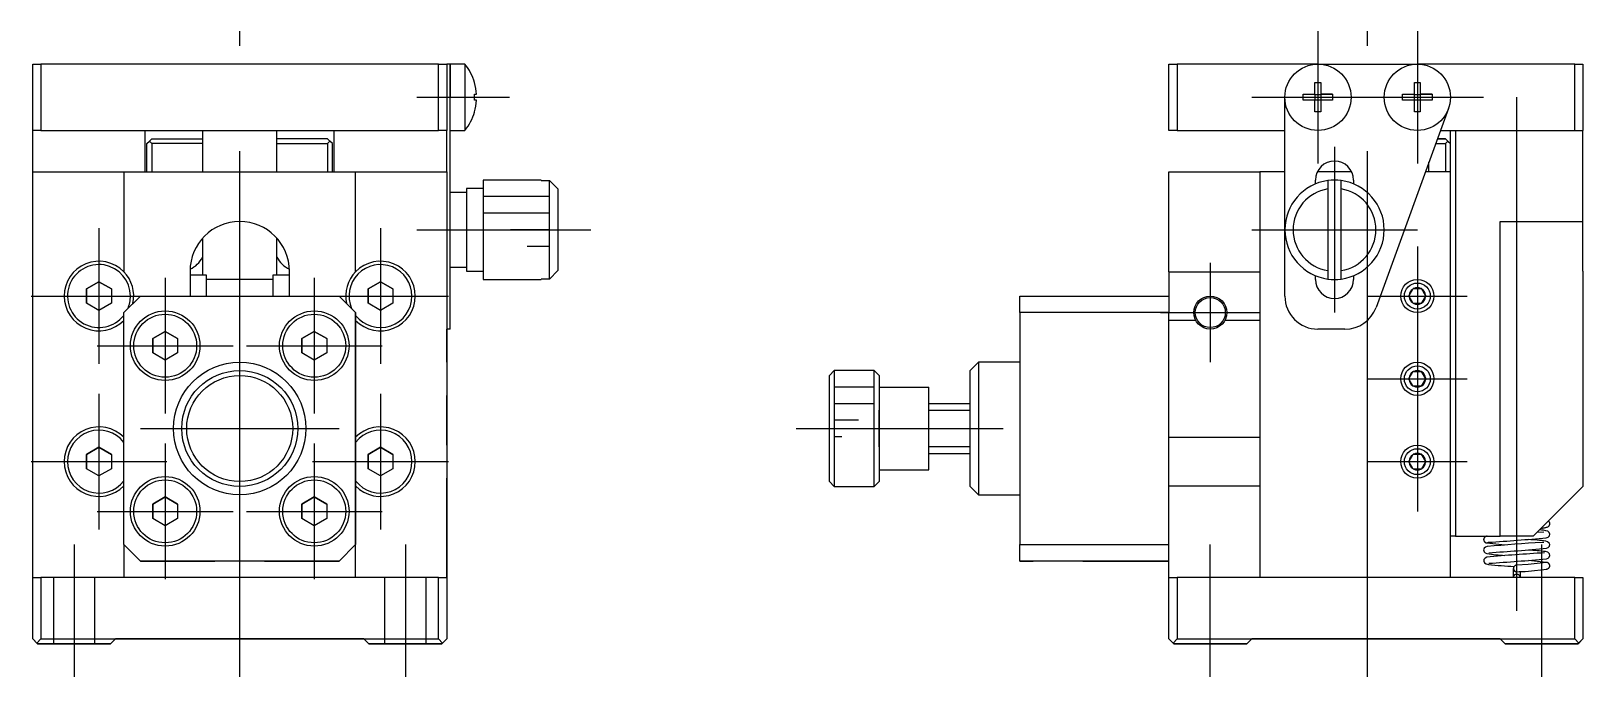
# Model space of a CAD drawing. Extents: x -72 to 149, y -67 to 79.
# Drawn here: x 55.5 to 149.2, y -15 to 24 of the extents above; entities that cross this region are included whole.
import ezdxf

# ---------------------------------------------------------------- set-up
doc = ezdxf.new("R2010")
doc.units = 0
doc.linetypes.add('CENTER', pattern=[50.8, 31.75, -6.35, 6.35, -6.35])
doc.linetypes.add('DASHED', pattern=[19.05, 12.7, -6.35])
doc.layers.get('0').update_dxf_attribs({"linetype": 'CONTINUOUS'})
doc.layers.add('CENTER', color=1, linetype='CENTER')

msp = doc.modelspace()

# ---------------------------------------------------------------- linework, layer by layer
at = {"color": 7, "linetype": 'CONTINUOUS'}
for p, q in [((55.605, 18), (55.605, 22)), ((55.605, 22), (56.105, 22)), ((80.105, 22), (56.105, 22)), ((56.105, 22), (56.105, 18)), ((80.105, 18), (80.105, 22)), ((80.105, 22), (80.605, 22)), ((80.605, 22), (80.605, 18)), ((80.805, 22), (80.605, 22)), ((80.805, 22), (80.805, 20)), ((81.703, 22), (80.805, 22)), ((80.805, 20), (80.805, 22)), ((81.703, 22), (81.703, 18)), ((124.205, 18), (124.205, 22)), ((124.205, 22), (124.705, 22)), ((124.705, 22), (124.705, 18)), ((133.205, 22), (124.705, 22)), ((133.205, 22), (139.205, 22)), ((148.705, 22), (139.205, 22)), ((148.705, 18), (148.705, 22)), ((148.705, 22), (149.205, 22)), ((149.205, 22), (149.205, 18)), ((82.275, 20.886), (82.28, 20.889)), ((133.025, 20.18), (133.025, 20.886)), ((133.025, 20.886), (133.385, 20.886)), ((133.385, 20.886), (133.385, 20.18)), ((139.025, 20.18), (139.025, 20.886)), ((139.025, 20.886), (139.385, 20.886)), ((139.385, 20.886), (139.385, 20.18)), ((80.805, 8), (80.805, 20)), ((82.275, 20.18), (82.395, 20.18)), ((82.275, 19.82), (82.275, 20.18)), ((82.395, 19.82), (82.275, 19.82)), ((131.205, 12), (131.205, 20)), ((132.319, 20.18), (133.025, 20.18)), ((132.319, 19.82), (132.319, 20.18)), ((132.319, 20.18), (133.025, 20.18)), ((133.025, 19.82), (132.319, 19.82)), ((133.035, 20.17), (133.025, 20.18)), ((133.035, 19.83), (133.025, 19.82)), ((133.025, 19.114), (133.025, 19.82)), ((133.035, 20.17), (133.375, 20.17)), ((133.035, 19.83), (133.035, 20.17)), ((133.375, 19.83), (133.035, 19.83)), ((133.375, 20.17), (133.385, 20.18)), ((133.375, 20.17), (133.375, 19.83)), ((133.375, 19.83), (133.385, 19.82)), ((134.091, 20.18), (133.385, 20.18)), ((133.385, 20.18), (134.091, 20.18)), ((134.091, 19.82), (133.385, 19.82)), ((133.385, 19.82), (133.385, 19.114)), ((134.091, 20.18), (134.091, 19.82)), ((138.319, 20.18), (139.025, 20.18)), ((138.319, 19.82), (138.319, 20.18)), ((138.319, 20.18), (139.025, 20.18)), ((139.025, 19.82), (138.319, 19.82)), ((139.035, 20.17), (139.025, 20.18)), ((139.035, 19.83), (139.025, 19.82)), ((139.025, 19.114), (139.025, 19.82)), ((139.035, 20.17), (139.375, 20.17)), ((139.035, 19.83), (139.035, 20.17)), ((139.375, 19.83), (139.035, 19.83)), ((139.375, 20.17), (139.385, 20.18)), ((139.375, 20.17), (139.375, 19.83)), ((139.375, 19.83), (139.385, 19.82)), ((140.091, 20.18), (139.385, 20.18)), ((139.385, 20.18), (140.091, 20.18)), ((140.091, 19.82), (139.385, 19.82)), ((139.385, 19.82), (139.385, 19.114)), ((140.091, 20.18), (140.091, 19.82)), ((82.28, 19.111), (82.275, 19.114)), ((133.385, 19.114), (133.025, 19.114)), ((141.084, 19.316), (136.717, 7.316)), ((139.385, 19.114), (139.025, 19.114)), ((55.605, 15.5), (55.605, 18)), ((56.105, 18), (55.605, 18)), ((56.105, 18), (67.03, 18)), ((62.405, 15.5), (62.405, 18)), ((65.855, 18), (65.855, 15.5)), ((67.03, 18), (69.18, 18)), ((69.18, 18), (80.105, 18)), ((70.355, 15.5), (70.355, 18)), ((73.805, 15.5), (73.805, 18)), ((80.605, 18), (80.105, 18)), ((80.605, 15.5), (80.605, 18)), ((80.805, 18), (81.703, 18)), ((124.705, 18), (124.205, 18)), ((124.705, 18), (131.205, 18)), ((140.605, 18), (141.505, 18)), ((141.205, 15.5), (141.205, 18)), ((141.505, 18), (141.505, -6.5)), ((141.505, 18), (148.705, 18)), ((141.505, 18), (148.705, 18)), ((148.705, 18), (149.205, 18)), ((149.205, 12.5), (149.205, 18)), ((62.505, 17.2), (62.655, 17.35)), ((62.505, 15.5), (62.505, 17.2)), ((62.655, 17.35), (62.805, 17.5)), ((62.805, 17.2), (62.655, 17.35)), ((62.805, 17.5), (65.855, 17.5)), ((65.855, 17.2), (62.805, 17.2)), ((62.805, 17.2), (62.805, 15.5)), ((73.405, 17.5), (70.355, 17.5)), ((70.355, 17.2), (73.405, 17.2)), ((73.555, 17.35), (73.405, 17.5)), ((73.405, 17.2), (73.555, 17.35)), ((73.405, 17.2), (73.405, 15.5)), ((73.705, 17.2), (73.555, 17.35)), ((73.705, 15.5), (73.705, 17.2)), ((140.314, 17.2), (140.905, 17.2)), ((140.423, 17.5), (140.905, 17.5)), ((140.905, 17.5), (140.423, 17.5)), ((140.905, 17.5), (141.055, 17.35)), ((141.055, 17.35), (140.905, 17.2)), ((140.905, 17.2), (140.905, 15.5)), ((141.055, 17.35), (141.205, 17.2)), ((139.904, 15.5), (139.904, 16.073)), ((55.605, -9), (55.605, 15.5)), ((55.605, 15.5), (61.105, 15.5)), ((61.105, 15.5), (75.105, 15.5)), ((61.105, 15.5), (61.105, 9.47)), ((75.105, 9.47), (75.105, 15.5)), ((75.105, 9.47), (75.105, 15.5)), ((75.105, 15.5), (80.605, 15.5)), ((80.605, 15.5), (80.605, -9)), ((82.805, 15), (82.805, 9)), ((86.305, 15), (82.805, 15)), ((86.305, 15), (86.305, 14.973)), ((124.205, 15.5), (129.705, 15.5)), ((124.205, 9.47), (124.205, 15.5)), ((129.705, 15.5), (129.705, -9)), ((131.205, 15.5), (129.705, 15.5)), ((133.055, 14.771), (133.055, 15)), ((135.241, 15.5), (133.169, 15.5)), ((135.355, 15), (135.355, 14.771)), ((141.205, 15.5), (139.695, 15.5)), ((141.205, -9), (141.205, 15.5)), ((141.205, -9), (141.205, 15.5)), ((81.805, 14.25), (80.805, 14.25)), ((82.805, 14.5), (81.805, 14.5)), ((81.805, 14.5), (81.805, 9.5)), ((86.305, 14.973), (86.805, 14.973)), ((86.805, 9.027), (86.805, 14.973)), ((86.805, 14.973), (87.305, 14.468)), ((87.305, 14.468), (87.305, 9.532)), ((133.805, 14.973), (133.805, 14.468)), ((133.805, 14.468), (133.805, 9.532)), ((134.605, 14.468), (134.605, 14.973)), ((134.605, 9.532), (134.605, 14.468)), ((86.805, 14), (82.805, 14)), ((86.805, 13), (82.805, 13)), ((144.205, -6.5), (144.205, 12.5)), ((144.205, 12.5), (149.205, 12.5)), ((149.205, 9.5), (149.205, 12.5)), ((65.855, 11.484), (65.855, 9.25)), ((70.355, 9.25), (70.355, 11.484)), ((86.805, 12), (84.455, 12)), ((131.205, 8), (131.205, 12)), ((86.805, 11), (85.455, 11)), ((65.105, 9.5), (65.105, 8)), ((65.105, 9.5), (65.105, 9.25)), ((71.105, 8), (71.105, 9.5)), ((80.805, 9.75), (81.805, 9.75)), ((81.805, 9.5), (82.805, 9.5)), ((87.305, 9.532), (86.805, 9.027)), ((124.205, 9.47), (129.705, 9.47)), ((124.205, 9.47), (124.205, 7.552)), ((133.805, 9.532), (133.805, 9.027)), ((134.605, 9.027), (134.605, 9.532)), ((149.205, 9.5), (149.205, -3.5)), ((59.605, 8.866), (58.855, 8.433)), ((58.855, 8.433), (59.605, 8.866)), ((58.855, 8.433), (58.855, 7.567)), ((58.855, 7.567), (58.855, 8.433)), ((60.355, 8.433), (59.605, 8.866)), ((59.605, 8.866), (60.355, 8.433)), ((60.355, 8.433), (60.355, 7.567)), ((66.105, 9.25), (65.105, 9.25)), ((66.105, 8), (66.105, 9.25)), ((66.105, 9), (66.105, 9.25)), ((70.105, 9), (66.105, 9)), ((71.105, 9.25), (70.105, 9.25)), ((70.105, 9.25), (70.105, 8)), ((76.605, 8.866), (75.855, 8.433)), ((75.855, 8.433), (76.605, 8.866)), ((75.855, 8.433), (75.855, 7.567)), ((75.855, 7.567), (75.855, 8.433)), ((77.355, 8.433), (76.605, 8.866)), ((76.605, 8.866), (77.355, 8.433)), ((77.355, 8.433), (77.355, 7.567)), ((82.805, 9), (86.305, 9)), ((86.805, 9.027), (86.305, 9.027)), ((86.305, 9.027), (86.305, 9)), ((133.055, 9), (133.055, 9.229)), ((135.355, 9.229), (135.355, 9)), ((138.924, 8.414), (138.945, 8.45)), ((139.465, 8.45), (138.945, 8.45)), ((138.945, 8.45), (138.987, 8.45)), ((138.987, 8.45), (139.423, 8.45)), ((139.423, 8.45), (139.465, 8.45)), ((139.725, 8), (139.465, 8.45)), ((139.465, 8.45), (139.486, 8.414)), ((59.605, 7.134), (58.855, 7.567)), ((60.355, 7.567), (59.605, 7.134)), ((62.105, 8), (61.105, 7)), ((62.105, 8), (74.105, 8)), ((75.105, 7), (74.105, 8)), ((76.605, 7.134), (75.855, 7.567)), ((77.355, 7.567), (76.605, 7.134)), ((80.805, 6), (80.805, 8)), ((115.205, 8), (124.205, 8)), ((115.205, 7), (115.205, 8)), ((124.205, 7.552), (124.205, 7)), ((138.685, 8), (138.706, 8.036)), ((138.706, 7.964), (138.685, 8)), ((138.706, 8.036), (138.924, 8.414)), ((138.924, 7.586), (138.706, 7.964)), ((138.945, 7.55), (138.924, 7.586)), ((138.987, 7.55), (138.945, 7.55)), ((139.423, 7.55), (138.987, 7.55)), ((139.465, 7.55), (139.423, 7.55)), ((139.465, 7.55), (139.725, 8)), ((139.486, 7.586), (139.465, 7.55)), ((139.486, 8.414), (139.704, 8.036)), ((139.704, 7.964), (139.486, 7.586)), ((139.704, 8.036), (139.725, 8)), ((139.725, 8), (139.704, 7.964)), ((61.105, -7), (61.105, 7)), ((75.105, 7), (75.105, -7)), ((75.105, 6.53), (75.105, 7)), ((115.205, 7), (115.205, -7)), ((124.205, 7), (115.205, 7)), ((124.205, 6.53), (124.205, 7)), ((63.605, 5.866), (62.855, 5.433)), ((62.855, 5.433), (63.605, 5.866)), ((64.355, 5.433), (63.605, 5.866)), ((63.605, 5.866), (64.355, 5.433)), ((72.605, 5.866), (71.855, 5.433)), ((71.855, 5.433), (72.605, 5.866)), ((73.355, 5.433), (72.605, 5.866)), ((72.605, 5.866), (73.355, 5.433)), ((75.105, -0.53), (75.105, 6.53)), ((80.605, 4), (80.605, 6)), ((80.805, 6), (80.605, 6)), ((124.205, -0.53), (124.205, 6.53)), ((124.205, -0.53), (124.205, 6.53)), ((125.822, 6.53), (124.205, 6.53)), ((129.705, 6.53), (127.588, 6.53)), ((134.837, 6), (133.205, 6)), ((62.855, 5.433), (62.855, 4.567)), ((62.855, 4.567), (62.855, 5.433)), ((64.355, 5.433), (64.355, 4.567)), ((71.855, 5.433), (71.855, 4.567)), ((71.855, 4.567), (71.855, 5.433)), ((73.355, 5.433), (73.355, 4.567)), ((63.605, 4.134), (62.855, 4.567)), ((64.355, 4.567), (63.605, 4.134)), ((72.605, 4.134), (71.855, 4.567)), ((73.355, 4.567), (72.605, 4.134)), ((112.705, 4), (112.205, 3.5)), ((112.705, 4), (112.705, -4)), ((115.205, 4), (112.705, 4)), ((104.005, 3.5), (103.705, 3.2)), ((103.705, -3.2), (103.705, 3.2)), ((106.405, 3.5), (104.005, 3.5)), ((104.005, 3.5), (104.005, -3.5)), ((106.405, -3.5), (106.405, 3.5)), ((106.705, 3.2), (106.405, 3.5)), ((106.705, 3.2), (106.705, -3.2)), ((106.705, 3.2), (106.705, 1.1)), ((112.205, -3.5), (112.205, 3.5)), ((138.685, 3), (138.706, 3.036)), ((138.706, 2.964), (138.685, 3)), ((138.706, 3.036), (138.924, 3.414)), ((138.924, 2.586), (138.706, 2.964)), ((138.924, 3.414), (138.945, 3.45)), ((139.465, 3.45), (138.945, 3.45)), ((138.945, 3.45), (138.987, 3.45)), ((138.987, 3.45), (139.423, 3.45)), ((139.423, 3.45), (139.465, 3.45)), ((139.725, 3), (139.465, 3.45)), ((139.465, 3.45), (139.486, 3.414)), ((139.465, 2.55), (139.725, 3)), ((139.486, 3.414), (139.704, 3.036)), ((139.704, 2.964), (139.486, 2.586)), ((139.704, 3.036), (139.725, 3)), ((139.725, 3), (139.704, 2.964)), ((80.605, -1), (80.605, 2)), ((106.405, 2.5), (104.005, 2.5)), ((106.705, 2.5), (109.705, 2.5)), ((109.705, -2.5), (109.705, 2.5)), ((138.945, 2.55), (138.924, 2.586)), ((138.987, 2.55), (138.945, 2.55)), ((139.423, 2.55), (138.987, 2.55)), ((139.465, 2.55), (139.423, 2.55)), ((139.486, 2.586), (139.465, 2.55)), ((106.405, 1.5), (104.005, 1.5)), ((106.705, 0), (106.705, 1.1)), ((106.705, 1.1), (106.705, -1.1)), ((112.205, 1.5), (109.705, 1.5)), ((105.455, 0.5), (104.005, 0.5)), ((106.705, -1.1), (106.705, 0)), ((75.105, -3.47), (75.105, -0.53)), ((104.455, -0.5), (104.005, -0.5)), ((124.205, -0.53), (129.705, -0.53)), ((124.205, -3.47), (124.205, -0.53)), ((59.605, -1.134), (58.855, -1.567)), ((58.855, -1.567), (59.605, -1.134)), ((58.855, -1.567), (58.855, -2.433)), ((58.855, -2.433), (58.855, -1.567)), ((60.355, -1.567), (59.605, -1.134)), ((59.605, -1.134), (60.355, -1.567)), ((60.355, -1.567), (60.355, -2.433)), ((76.605, -1.134), (75.855, -1.567)), ((75.855, -1.567), (76.605, -1.134)), ((75.855, -1.567), (75.855, -2.433)), ((75.855, -2.433), (75.855, -1.567)), ((77.355, -1.567), (76.605, -1.134)), ((76.605, -1.134), (77.355, -1.567)), ((77.355, -1.567), (77.355, -2.433)), ((106.705, -1.1), (106.705, -3.2)), ((109.705, -1.5), (112.205, -1.5)), ((138.706, -1.964), (138.924, -1.586)), ((138.924, -1.586), (138.945, -1.55)), ((139.465, -1.55), (138.945, -1.55)), ((138.945, -1.55), (138.987, -1.55)), ((138.987, -1.55), (139.423, -1.55)), ((139.423, -1.55), (139.465, -1.55)), ((139.725, -2), (139.465, -1.55)), ((139.465, -1.55), (139.486, -1.586)), ((139.486, -1.586), (139.704, -1.964)), ((59.605, -2.866), (58.855, -2.433)), ((60.355, -2.433), (59.605, -2.866)), ((76.605, -2.866), (75.855, -2.433)), ((77.355, -2.433), (76.605, -2.866)), ((106.705, -2.5), (109.705, -2.5)), ((138.685, -2), (138.706, -1.964)), ((138.706, -2.036), (138.685, -2)), ((138.924, -2.414), (138.706, -2.036)), ((138.945, -2.45), (138.924, -2.414)), ((138.987, -2.45), (138.945, -2.45)), ((139.423, -2.45), (138.987, -2.45)), ((139.465, -2.45), (139.423, -2.45)), ((139.465, -2.45), (139.725, -2)), ((139.486, -2.414), (139.465, -2.45)), ((139.704, -2.036), (139.486, -2.414)), ((139.704, -1.964), (139.725, -2)), ((139.725, -2), (139.704, -2.036)), ((75.105, -7), (75.105, -3.47)), ((80.605, -9), (80.605, -3)), ((103.705, -3.2), (104.005, -3.5)), ((104.005, -3.5), (106.405, -3.5)), ((106.405, -3.5), (106.705, -3.2)), ((112.205, -3.5), (112.705, -4)), ((129.705, -3.47), (124.205, -3.47)), ((124.205, -7), (124.205, -3.47)), ((124.205, -7), (124.205, -3.47)), ((146.205, -6.5), (149.205, -3.5)), ((63.605, -4.134), (62.855, -4.567)), ((62.855, -4.567), (63.605, -4.134)), ((62.855, -4.567), (62.855, -5.433)), ((62.855, -5.433), (62.855, -4.567)), ((64.355, -4.567), (63.605, -4.134)), ((63.605, -4.134), (64.355, -4.567)), ((64.355, -4.567), (64.355, -5.433)), ((72.605, -4.134), (71.855, -4.567)), ((71.855, -4.567), (72.605, -4.134)), ((71.855, -4.567), (71.855, -5.433)), ((71.855, -5.433), (71.855, -4.567)), ((73.355, -4.567), (72.605, -4.134)), ((72.605, -4.134), (73.355, -4.567)), ((73.355, -4.567), (73.355, -5.433)), ((112.705, -4), (115.205, -4)), ((63.605, -5.866), (62.855, -5.433)), ((64.355, -5.433), (63.605, -5.866)), ((72.605, -5.866), (71.855, -5.433)), ((73.355, -5.433), (72.605, -5.866)), ((147.126, -5.598), (147.115, -5.59)), ((147.136, -5.606), (147.126, -5.598)), ((147.146, -5.615), (147.136, -5.606)), ((147.156, -5.624), (147.146, -5.615)), ((141.505, -6.5), (141.205, -6.5)), ((141.505, -6.5), (144.205, -6.5)), ((143.291, -6.553), (143.283, -6.559)), ((143.299, -6.547), (143.291, -6.553)), ((143.307, -6.541), (143.299, -6.547)), ((143.316, -6.535), (143.307, -6.541)), ((143.325, -6.53), (143.316, -6.535)), ((143.334, -6.526), (143.325, -6.53)), ((143.343, -6.522), (143.334, -6.526)), ((143.352, -6.519), (143.343, -6.522)), ((143.36, -6.516), (143.352, -6.519)), ((143.369, -6.513), (143.36, -6.516)), ((143.378, -6.511), (143.369, -6.513)), ((143.386, -6.509), (143.378, -6.511)), ((143.394, -6.508), (143.386, -6.509)), ((143.401, -6.508), (143.394, -6.508)), ((143.409, -6.507), (143.401, -6.508)), ((143.417, -6.507), (143.409, -6.507)), ((143.425, -6.508), (143.417, -6.507)), ((143.426, -6.5), (143.424, -6.504)), ((146.205, -6.5), (144.205, -6.5)), ((146.841, -6.251), (146.434, -6.271)), ((146.697, -6.128), (146.588, -6.118)), ((146.69, -6.015), (146.753, -6.008)), ((146.814, -6.142), (146.697, -6.128)), ((146.753, -6.008), (146.818, -6)), ((146.96, -6.168), (146.814, -6.142)), ((146.818, -6), (146.878, -5.991)), ((146.878, -5.991), (146.926, -5.983)), ((146.926, -5.983), (146.971, -5.972)), ((147.074, -6.207), (146.96, -6.168)), ((146.971, -5.972), (147.013, -5.96)), ((146.99, -6.601), (147.1, -6.554)), ((147.013, -5.96), (147.051, -5.946)), ((147.051, -5.946), (147.086, -5.929)), ((147.174, -6.284), (147.074, -6.207)), ((147.086, -5.929), (147.118, -5.909)), ((147.1, -6.554), (147.181, -6.477)), ((147.118, -5.909), (147.146, -5.886)), ((147.146, -5.886), (147.158, -5.873)), ((147.165, -5.635), (147.156, -5.624)), ((147.158, -5.873), (147.169, -5.861)), ((147.17, -5.641), (147.165, -5.635)), ((147.169, -5.861), (147.179, -5.847)), ((147.175, -5.648), (147.17, -5.641)), ((147.208, -6.38), (147.174, -6.284)), ((147.18, -5.655), (147.175, -5.648)), ((147.179, -5.847), (147.187, -5.833)), ((147.184, -5.663), (147.18, -5.655)), ((147.181, -6.477), (147.208, -6.38)), ((147.188, -5.67), (147.184, -5.663)), ((147.187, -5.833), (147.191, -5.824)), ((147.192, -5.678), (147.188, -5.67)), ((147.191, -5.824), (147.195, -5.815)), ((147.195, -5.685), (147.192, -5.678)), ((147.198, -5.693), (147.195, -5.685)), ((147.195, -5.815), (147.199, -5.806)), ((147.201, -5.7), (147.198, -5.693)), ((147.199, -5.806), (147.202, -5.797)), ((147.203, -5.708), (147.201, -5.7)), ((147.202, -5.797), (147.204, -5.787)), ((147.205, -5.715), (147.203, -5.708)), ((147.204, -5.787), (147.205, -5.781)), ((147.206, -5.723), (147.205, -5.715)), ((147.205, -5.781), (147.206, -5.775)), ((147.207, -5.731), (147.206, -5.723)), ((147.206, -5.775), (147.207, -5.769)), ((147.208, -5.736), (147.207, -5.731)), ((147.207, -5.769), (147.208, -5.763)), ((147.208, -5.741), (147.208, -5.736)), ((147.208, -5.746), (147.208, -5.741)), ((147.208, -5.751), (147.208, -5.746)), ((147.208, -5.756), (147.208, -5.751)), ((147.208, -5.763), (147.208, -5.756)), ((61.105, -7), (61.105, -9)), ((61.105, -7), (62.105, -8)), ((75.105, -7), (74.105, -8)), ((74.105, -8), (75.105, -7)), ((75.105, -9), (75.105, -7)), ((75.105, -9), (75.105, -7)), ((115.205, -7), (124.205, -7)), ((115.205, -8), (115.205, -7)), ((124.205, -9), (124.205, -7)), ((143.21, -6.683), (143.209, -6.691)), ((143.209, -6.691), (143.209, -6.698)), ((143.209, -6.698), (143.209, -6.706)), ((143.209, -6.706), (143.209, -6.714)), ((143.209, -6.714), (143.21, -6.721)), ((143.247, -7.228), (143.209, -7.326)), ((143.209, -7.326), (143.237, -7.435)), ((143.212, -6.675), (143.21, -6.683)), ((143.21, -6.721), (143.211, -6.729)), ((143.211, -6.729), (143.213, -6.738)), ((143.213, -6.668), (143.212, -6.675)), ((143.215, -6.66), (143.213, -6.668)), ((143.213, -6.738), (143.215, -6.747)), ((143.218, -6.652), (143.215, -6.66)), ((143.215, -6.747), (143.217, -6.756)), ((143.217, -6.756), (143.22, -6.765)), ((143.22, -6.645), (143.218, -6.652)), ((143.224, -6.637), (143.22, -6.645)), ((143.22, -6.765), (143.224, -6.774)), ((143.227, -6.629), (143.224, -6.637)), ((143.224, -6.774), (143.228, -6.782)), ((143.231, -6.622), (143.227, -6.629)), ((143.228, -6.782), (143.232, -6.791)), ((143.235, -6.615), (143.231, -6.622)), ((143.232, -6.791), (143.236, -6.799)), ((143.241, -6.606), (143.235, -6.615)), ((143.236, -6.799), (143.242, -6.808)), ((143.237, -7.435), (143.306, -7.508)), ((143.247, -6.597), (143.241, -6.606)), ((143.242, -6.808), (143.248, -6.816)), ((143.254, -6.588), (143.247, -6.597)), ((143.328, -7.159), (143.247, -7.228)), ((143.248, -6.816), (143.254, -6.825)), ((143.261, -6.58), (143.254, -6.588)), ((143.254, -6.825), (143.26, -6.833)), ((143.26, -6.833), (143.267, -6.84)), ((143.268, -6.573), (143.261, -6.58)), ((143.267, -6.84), (143.274, -6.847)), ((143.275, -6.566), (143.268, -6.573)), ((143.274, -6.847), (143.281, -6.854)), ((143.283, -6.559), (143.275, -6.566)), ((143.281, -6.854), (143.289, -6.861)), ((143.289, -6.861), (143.296, -6.867)), ((143.296, -6.867), (143.304, -6.872)), ((143.304, -6.872), (143.312, -6.878)), ((143.312, -6.878), (143.32, -6.882)), ((143.32, -6.882), (143.328, -6.887)), ((143.328, -6.887), (143.336, -6.891)), ((143.43, -7.123), (143.328, -7.159)), ((143.336, -6.891), (143.343, -6.894)), ((143.343, -6.894), (143.35, -6.897)), ((143.35, -6.897), (143.357, -6.899)), ((143.357, -6.899), (143.364, -6.901)), ((143.364, -6.901), (143.371, -6.903)), ((143.371, -6.903), (143.379, -6.904)), ((143.379, -6.904), (143.386, -6.905)), ((143.386, -6.905), (143.393, -6.906)), ((143.393, -6.906), (143.51, -6.87)), ((143.393, -6.906), (144.492, -7.023)), ((146.851, -6.885), (146.739, -6.88)), ((147.076, -7.472), (146.951, -7.432)), ((147.067, -6.837), (146.961, -6.802)), ((147.011, -7.23), (147.11, -7.186)), ((147.17, -6.913), (147.067, -6.837)), ((147.177, -7.559), (147.076, -7.472)), ((147.11, -7.186), (147.185, -7.107)), ((147.208, -7.009), (147.17, -6.913)), ((147.185, -7.107), (147.208, -7.009)), ((74.105, -8), (62.105, -8)), ((62.105, -8), (66.605, -8)), ((69.605, -8), (74.105, -8)), ((124.205, -8), (115.205, -8)), ((115.205, -8), (116.005, -8)), ((119.005, -8), (124.205, -8)), ((143.223, -7.906), (143.213, -8.011)), ((143.213, -8.011), (143.264, -8.104)), ((143.292, -7.818), (143.223, -7.906)), ((143.264, -8.104), (143.368, -8.172)), ((143.393, -7.767), (143.292, -7.818)), ((143.306, -7.508), (143.406, -7.553)), ((143.368, -8.172), (143.493, -8.207)), ((145.01, -8.429), (145.009, -8.446)), ((145.012, -8.412), (145.01, -8.429)), ((145.017, -8.396), (145.012, -8.412)), ((145.022, -8.379), (145.017, -8.396)), ((145.029, -8.364), (145.022, -8.379)), ((145.037, -8.348), (145.029, -8.364)), ((145.047, -8.334), (145.037, -8.348)), ((145.057, -8.321), (145.047, -8.334)), ((145.069, -8.308), (145.057, -8.321)), ((145.082, -8.297), (145.069, -8.308)), ((145.096, -8.287), (145.082, -8.297)), ((145.11, -8.277), (145.096, -8.287)), ((145.126, -8.27), (145.11, -8.277)), ((145.142, -8.263), (145.126, -8.27)), ((145.158, -8.258), (145.142, -8.263)), ((145.175, -8.255), (145.158, -8.258)), ((145.192, -8.252), (145.175, -8.255)), ((145.209, -8.252), (145.192, -8.252)), ((145.887, -8.212), (145.202, -8.252)), ((145.226, -8.253), (145.209, -8.252)), ((146.993, -8.094), (145.887, -8.213)), ((146.986, -8.085), (145.926, -7.976)), ((146.995, -8.085), (146.986, -8.085)), ((147.003, -8.085), (146.995, -8.085)), ((146.996, -7.873), (147.096, -7.836)), ((147.012, -8.086), (147.003, -8.085)), ((147.02, -8.087), (147.012, -8.086)), ((147.029, -8.088), (147.02, -8.087)), ((147.038, -8.09), (147.029, -8.088)), ((147.046, -8.092), (147.038, -8.09)), ((147.055, -8.095), (147.046, -8.092)), ((147.064, -8.098), (147.055, -8.095)), ((147.073, -8.102), (147.064, -8.098)), ((147.081, -8.106), (147.073, -8.102)), ((147.09, -8.111), (147.081, -8.106)), ((147.099, -8.116), (147.09, -8.111)), ((147.096, -7.836), (147.171, -7.767)), ((147.107, -8.121), (147.099, -8.116)), ((147.115, -8.127), (147.107, -8.121)), ((147.123, -8.133), (147.115, -8.127)), ((147.131, -8.139), (147.123, -8.133)), ((147.129, -8.434), (147.137, -8.427)), ((147.139, -8.146), (147.131, -8.139)), ((147.137, -8.427), (147.144, -8.419)), ((147.147, -8.154), (147.139, -8.146)), ((147.144, -8.419), (147.151, -8.412)), ((147.154, -8.161), (147.147, -8.154)), ((147.151, -8.412), (147.158, -8.404)), ((147.161, -8.169), (147.154, -8.161)), ((147.158, -8.404), (147.164, -8.397)), ((147.166, -8.176), (147.161, -8.169)), ((147.164, -8.397), (147.169, -8.389)), ((147.171, -8.182), (147.166, -8.176)), ((147.169, -8.389), (147.175, -8.379)), ((147.171, -7.767), (147.208, -7.664)), ((147.175, -8.189), (147.171, -8.182)), ((147.18, -8.196), (147.175, -8.189)), ((147.175, -8.379), (147.181, -8.37)), ((147.208, -7.664), (147.177, -7.559)), ((147.184, -8.204), (147.18, -8.196)), ((147.181, -8.37), (147.186, -8.36)), ((147.187, -8.211), (147.184, -8.204)), ((147.186, -8.36), (147.19, -8.35)), ((147.191, -8.219), (147.187, -8.211)), ((147.19, -8.35), (147.193, -8.343)), ((147.194, -8.227), (147.191, -8.219)), ((147.193, -8.343), (147.196, -8.335)), ((147.197, -8.235), (147.194, -8.227)), ((147.196, -8.335), (147.198, -8.327)), ((147.199, -8.242), (147.197, -8.235)), ((147.198, -8.327), (147.2, -8.319)), ((147.201, -8.249), (147.199, -8.242)), ((147.2, -8.319), (147.202, -8.311)), ((147.202, -8.257), (147.201, -8.249)), ((147.204, -8.264), (147.202, -8.257)), ((147.202, -8.311), (147.203, -8.303)), ((147.203, -8.303), (147.204, -8.295)), ((147.204, -8.272), (147.204, -8.264)), ((147.205, -8.28), (147.204, -8.272)), ((147.204, -8.295), (147.205, -8.287)), ((147.205, -8.287), (147.205, -8.28)), ((55.605, -12.7), (55.605, -9)), ((55.605, -9), (56.105, -9)), ((61.105, -9), (56.105, -9)), ((56.105, -9), (56.105, -12.7)), ((75.105, -9), (61.105, -9)), ((75.105, -9), (61.105, -9)), ((80.105, -9), (75.105, -9)), ((80.105, -12.7), (80.105, -9)), ((80.105, -9), (80.605, -9)), ((80.605, -9), (80.605, -12.7)), ((124.205, -12.7), (124.205, -9)), ((124.205, -9), (124.705, -9)), ((129.705, -9), (124.705, -9)), ((124.705, -9), (124.705, -12.7)), ((141.205, -9), (129.705, -9)), ((141.205, -9), (129.705, -9)), ((148.705, -9), (141.205, -9)), ((145.008, -8.512), (145.008, -8.452)), ((145.008, -8.952), (145.008, -8.512)), ((145.009, -8.94), (145.008, -8.952)), ((145.008, -8.952), (145.008, -9)), ((145.009, -8.446), (145.009, -8.464)), ((145.018, -8.511), (145.009, -8.464)), ((145.011, -8.929), (145.009, -8.94)), ((145.014, -8.918), (145.011, -8.929)), ((145.018, -8.907), (145.014, -8.918)), ((145.018, -8.511), (145.072, -8.598)), ((145.024, -8.897), (145.018, -8.907)), ((145.03, -8.886), (145.024, -8.897)), ((145.038, -8.876), (145.03, -8.886)), ((145.047, -8.867), (145.038, -8.876)), ((145.056, -8.858), (145.047, -8.867)), ((145.067, -8.85), (145.056, -8.858)), ((145.079, -8.842), (145.067, -8.85)), ((145.072, -8.598), (145.162, -8.646)), ((145.091, -8.835), (145.079, -8.842)), ((145.104, -8.829), (145.091, -8.835)), ((145.118, -8.823), (145.104, -8.829)), ((145.132, -8.818), (145.118, -8.823)), ((145.147, -8.814), (145.132, -8.818)), ((145.162, -8.811), (145.147, -8.814)), ((145.177, -8.809), (145.162, -8.811)), ((145.193, -8.808), (145.177, -8.809)), ((145.208, -8.807), (145.193, -8.808)), ((145.224, -8.808), (145.208, -8.807)), ((145.24, -8.809), (145.224, -8.808)), ((145.255, -8.811), (145.24, -8.809)), ((145.27, -8.814), (145.255, -8.811)), ((145.285, -8.818), (145.27, -8.814)), ((145.299, -8.823), (145.285, -8.818)), ((145.313, -8.829), (145.299, -8.823)), ((145.326, -8.835), (145.313, -8.829)), ((145.338, -8.842), (145.326, -8.835)), ((145.35, -8.85), (145.338, -8.842)), ((145.361, -8.858), (145.35, -8.85)), ((145.37, -8.867), (145.361, -8.858)), ((145.379, -8.876), (145.37, -8.867)), ((145.387, -8.886), (145.379, -8.876)), ((145.393, -8.897), (145.387, -8.886)), ((145.399, -8.907), (145.393, -8.897)), ((145.403, -8.918), (145.399, -8.907)), ((145.406, -8.929), (145.403, -8.918)), ((145.408, -8.94), (145.406, -8.929)), ((145.408, -8.641), (145.408, -8.952)), ((145.408, -8.952), (145.408, -8.94)), ((145.408, -9), (145.408, -8.952)), ((145.911, -8.612), (147.023, -8.492)), ((147.016, -8.483), (147.024, -8.482)), ((147.024, -8.482), (147.032, -8.481)), ((147.032, -8.481), (147.04, -8.48)), ((147.04, -8.48), (147.047, -8.478)), ((147.047, -8.478), (147.055, -8.476)), ((147.055, -8.476), (147.062, -8.474)), ((147.062, -8.474), (147.071, -8.47)), ((147.071, -8.47), (147.08, -8.466)), ((147.08, -8.466), (147.088, -8.462)), ((147.088, -8.462), (147.096, -8.458)), ((147.096, -8.458), (147.104, -8.453)), ((147.104, -8.453), (147.113, -8.447)), ((147.113, -8.447), (147.121, -8.44)), ((147.121, -8.44), (147.129, -8.434)), ((148.705, -12.7), (148.705, -9)), ((148.705, -9), (149.205, -9)), ((149.205, -9), (149.205, -12.7)), ((55.605, -12.7), (55.905, -13)), ((55.855, -12.95), (55.605, -12.7)), ((56.105, -12.7), (55.855, -12.95)), ((55.905, -13), (55.855, -12.95)), ((55.905, -13), (60.305, -13)), ((60.305, -13), (55.905, -13)), ((56.105, -12.7), (60.605, -12.7)), ((59.355, -13), (56.855, -13)), ((58.105, -13), (56.855, -13)), ((59.355, -13), (58.105, -13)), ((60.305, -13), (60.605, -12.7)), ((60.305, -13), (60.605, -12.7)), ((60.605, -12.7), (75.605, -12.7)), ((75.605, -12.7), (60.605, -12.7)), ((60.605, -12.7), (60.705, -12.7)), ((60.605, -12.7), (60.705, -12.7)), ((65.605, -12.7), (70.605, -12.7)), ((65.605, -12.7), (70.605, -12.7)), ((75.605, -12.7), (80.105, -12.7)), ((75.605, -12.7), (75.905, -13)), ((75.605, -12.7), (75.905, -13)), ((75.905, -13), (80.305, -13)), ((80.305, -13), (75.905, -13)), ((79.355, -13), (76.855, -13)), ((78.105, -13), (76.855, -13)), ((79.355, -13), (78.105, -13)), ((80.355, -12.95), (80.105, -12.7)), ((80.305, -13), (80.605, -12.7)), ((80.355, -12.95), (80.305, -13)), ((80.605, -12.7), (80.355, -12.95)), ((124.205, -12.7), (124.505, -13)), ((124.455, -12.95), (124.205, -12.7)), ((124.705, -12.7), (124.455, -12.95)), ((124.455, -12.95), (124.505, -13)), ((124.505, -13), (128.905, -13)), ((128.905, -13), (124.505, -13)), ((124.705, -12.7), (129.205, -12.7)), ((127.955, -13), (125.455, -13)), ((127.955, -13), (125.455, -13)), ((129.205, -12.7), (128.905, -13)), ((128.905, -13), (129.205, -12.7)), ((129.205, -12.7), (144.205, -12.7)), ((144.205, -12.7), (129.205, -12.7)), ((129.205, -12.7), (130.305, -12.7)), ((129.205, -12.7), (130.305, -12.7)), ((129.205, -12.7), (130.305, -12.7)), ((129.205, -12.7), (130.305, -12.7)), ((131.605, -12.7), (135.805, -12.7)), ((131.605, -12.7), (135.805, -12.7)), ((131.605, -12.7), (135.805, -12.7)), ((131.605, -12.7), (135.805, -12.7)), ((142.705, -12.7), (144.205, -12.7)), ((142.705, -12.7), (144.205, -12.7)), ((144.205, -12.7), (148.705, -12.7)), ((144.505, -13), (144.205, -12.7)), ((144.205, -12.7), (144.505, -13)), ((144.505, -13), (148.905, -13)), ((148.905, -13), (144.505, -13)), ((147.955, -13), (145.455, -13)), ((147.955, -13), (145.455, -13)), ((148.955, -12.95), (148.705, -12.7)), ((148.905, -13), (149.205, -12.7)), ((148.905, -13), (148.955, -12.95)), ((149.205, -12.7), (148.955, -12.95))]:
    msp.add_line(p, q, dxfattribs=at)
at = {"color": 3, "linetype": 'CONTINUOUS'}
for p, q in [((109.705, 1.1), (112.205, 1.1)), ((112.205, -1.1), (109.705, -1.1))]:
    msp.add_line(p, q, dxfattribs=at)
at = {"color": 3, "linetype": 'DASHED'}
for p, q in [((56.855, -9), (56.855, -13)), ((59.355, -13), (59.355, -9)), ((76.855, -9), (76.855, -13)), ((79.355, -13), (79.355, -9))]:
    msp.add_line(p, q, dxfattribs=at)
at = {"color": 7, "linetype": 'CONTINUOUS'}
for centre, radius in [((133.205, 20), 2), ((139.205, 20), 2), ((139.205, 8), 0.783), ((126.705, 7), 1), ((126.705, 7), 0.906), ((63.605, 5), 2.1), ((63.605, 5), 1.9), ((72.605, 5), 2.1), ((72.605, 5), 1.9), ((68.105, 0), 4), ((139.205, 3), 0.783), ((68.105, 0), 3.5), ((68.105, 0), 3.2), ((139.205, -2), 0.783), ((63.605, -5), 2.1), ((63.605, -5), 1.9), ((72.605, -5), 2.1), ((72.605, -5), 1.9)]:
    msp.add_circle(centre, radius, dxfattribs=at)
at = {"color": 3, "linetype": 'CONTINUOUS'}
for centre in [(139.205, 8), (139.205, 3), (139.205, -2)]:
    msp.add_circle(centre, 1, dxfattribs=at)
at = {"color": 7, "linetype": 'CONTINUOUS'}
for centre, radius, start, end in [((79.205, 20), 3.2, 16.12253, 38.68219), ((79.205, 20), 3.195, 3.22971, 16.10671), ((79.205, 20), 3.195, 343.89329, 356.77029), ((79.205, 20), 3.2, 321.31781, 343.87747), ((134.205, 15), 1.15, 0, 180), ((134.205, 12), 3, 82.33774, 97.66226), ((134.205, 12), 3, 97.66226, 262.33774), ((134.205, 12), 2.5, 99.2069, 260.7931), ((134.205, 12), 3, 277.66226, 82.33774), ((134.205, 12), 2.5, 279.2069, 80.7931), ((68.105, 9.5), 3, 0, 180), ((64.505, 11), 1.5, 293.57818, 334.15807), ((71.705, 11), 1.5, 205.84193, 246.31076), ((59.605, 8), 2.1, 44.41531, 315.58469), ((59.605, 8), 1.9, 0, 322.13635), ((59.605, 8), 2.1, 347.66997, 44.41531), ((76.605, 8), 2.1, 135.58469, 192.33003), ((76.605, 8), 1.9, 0, 203.49783), ((76.605, 8), 2.1, 224.41531, 135.58469), ((134.205, 9), 1.15, 180, 0), ((134.205, 12), 3, 262.33774, 277.66226), ((139.205, 8), 0.5, 64.15807, 115.84193), ((59.605, 8), 1.9, 336.50217, 0), ((76.605, 8), 1.9, 217.86365, 0), ((133.205, 8), 2, 180, 270), ((139.205, 8), 0.5, 124.15807, 175.84193), ((139.205, 8), 0.5, 184.15807, 235.84193), ((139.205, 8), 0.5, 244.15807, 295.84193), ((139.205, 8), 0.5, 4.15807, 55.84193), ((139.205, 8), 0.5, 304.15807, 355.84193), ((134.837, 8), 2, 270, 340), ((139.205, 3), 0.5, 124.15807, 175.84193), ((139.205, 3), 0.5, 184.15807, 235.84193), ((139.205, 3), 0.5, 64.15807, 115.84193), ((139.205, 3), 0.5, 4.15807, 55.84193), ((139.205, 3), 0.5, 304.15807, 355.84193), ((139.205, 3), 0.5, 244.15807, 295.84193), ((59.605, -2), 2.1, 44.41531, 315.58469), ((76.605, -2), 2.1, 224.41531, 135.58469), ((59.605, -2), 1.9, 37.86365, 322.13635), ((76.605, -2), 1.9, 0, 142.13635), ((139.205, -2), 0.5, 124.15807, 175.84193), ((139.205, -2), 0.5, 64.15807, 115.84193), ((139.205, -2), 0.5, 4.15807, 55.84193), ((76.605, -2), 1.9, 217.86365, 0), ((139.205, -2), 0.5, 184.15807, 235.84193), ((139.205, -2), 0.5, 244.15807, 295.84193), ((139.205, -2), 0.5, 304.15807, 355.84193), ((153.816, -125.772), 119.103, 93.40677, 95.00301), ((130.216, 187.53), 194.854, 273.91229, 274.93857), ((137.15, 99.248), 106.934, 273.42103, 275.29089), ((145.524, -16.586), 9.888, 81.64843, 87.67684), ((145.385, -19.279), 11.95, 82.4659, 87.40495), ((152.257, -103.552), 96.194, 93.20531, 95.2867), ((144.833, 1.555), 9.22, 261.09794, 267.88023), ((146.051, 15.048), 23.395, 263.72325, 267.55667), ((132.636, 158.951), 167.441, 273.72798, 274.91972), ((144.93, 4.455), 13.104, 271.01605, 274.29246)]:
    msp.add_arc(centre, radius, start, end, dxfattribs=at)
at = {"layer": 'CENTER', "color": 1, "linetype": 'CENTER'}
for p, q in [((68.105, -15), (68.105, 24)), ((133.205, 24), (133.205, 16)), ((136.205, -15), (136.205, 24)), ((139.205, 24), (139.205, 16)), ((78.805, 20), (84.395, 20)), ((129.205, 20), (143.205, 20)), ((145.208, -11), (145.208, 20)), ((134.205, 17), (134.205, 7)), ((59.605, 12.1), (59.605, 3.9)), ((76.605, 12.1), (76.605, 3.9)), ((78.805, 12), (89.305, 12)), ((129.205, 12), (139.205, 12)), ((139.205, 11), (139.205, -5)), ((126.705, 10), (126.705, 4)), ((63.605, 9.1), (63.605, 0.9)), ((72.605, 9.1), (72.605, 0.9)), ((55.505, 8), (63.705, 8)), ((72.505, 8), (80.705, 8)), ((136.205, 8), (142.205, 8)), ((123.705, 7), (129.705, 7)), ((59.505, 5), (67.705, 5)), ((68.505, 5), (76.705, 5)), ((136.205, 3), (142.205, 3)), ((59.605, 2.1), (59.605, -6.1)), ((76.605, 2.1), (76.605, -6.1)), ((62.105, 0), (74.105, 0)), ((101.705, 0), (114.205, 0)), ((63.605, -0.9), (63.605, -9.1)), ((72.605, -0.9), (72.605, -9.1)), ((55.505, -2), (63.705, -2)), ((72.505, -2), (80.705, -2)), ((136.205, -2), (142.205, -2)), ((59.505, -5), (67.705, -5)), ((68.505, -5), (76.705, -5)), ((58.105, -7), (58.105, -15)), ((78.105, -7), (78.105, -15)), ((126.705, -15), (126.705, -7)), ((146.705, -7), (146.705, -15))]:
    msp.add_line(p, q, dxfattribs=at)

doc.saveas('drawing.dxf')
